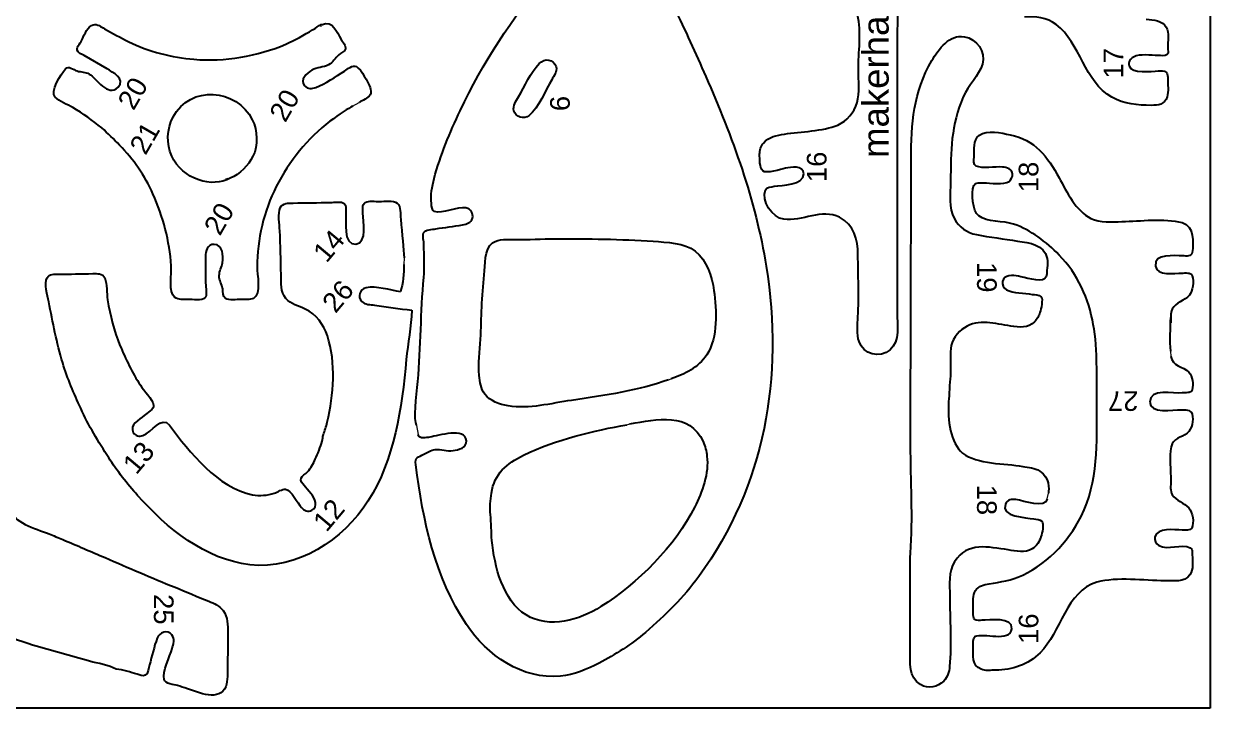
# Model space of a CAD drawing. Header units: millimetres. Extents: x 0 to 310, y 0 to 225.
# Drawn here: x 128.6 to 310, y 0 to 104.6 of the extents above; entities that cross this region are included whole.
import ezdxf
from ezdxf.enums import TextEntityAlignment as Align

# ---------------------------------------------------------------- set-up
doc = ezdxf.new("R2010")
doc.units = ezdxf.units.MM
doc.layers.add('Cut', color=7, linetype='Continuous', true_color=0xffffff)
doc.layers.add('Stege', color=5, linetype='Continuous', lineweight=15, true_color=0x0000ff)
doc.layers.add('Text', color=1, linetype='Continuous', lineweight=25, true_color=0xff0000)
doc.styles.add('textstyle14', font='')
doc.styles.add('textstyle16', font='')
doc.styles.add('textstyle20', font='')
doc.styles.add('textstyle22', font='')
doc.styles.add('textstyle24', font='')
doc.styles.add('textstyle25', font='')
doc.styles.add('textstyle29', font='')
doc.styles.add('textstyle31', font='')
doc.styles.add('textstyle33', font='')
doc.styles.add('textstyle35', font='')
doc.styles.add('textstyle37', font='')
doc.styles.add('textstyle38', font='')
doc.styles.add('textstyle40', font='')
doc.styles.add('textstyle41', font='')
doc.styles.add('textstyle42', font='')
doc.styles.add('textstyle43', font='')
doc.styles.add('textstyle44', font='')
doc.styles.add('textstyle53', font='')
doc.styles.get('textstyle14').set_extended_font_data('Arial')
doc.styles.get('textstyle16').set_extended_font_data('Arial')
doc.styles.get('textstyle20').set_extended_font_data('Arial')
doc.styles.get('textstyle22').set_extended_font_data('Arial')
doc.styles.get('textstyle24').set_extended_font_data('Arial')
doc.styles.get('textstyle25').set_extended_font_data('Arial')
doc.styles.get('textstyle29').set_extended_font_data('Arial')
doc.styles.get('textstyle31').set_extended_font_data('Arial')
doc.styles.get('textstyle33').set_extended_font_data('Arial')
doc.styles.get('textstyle35').set_extended_font_data('Arial')
doc.styles.get('textstyle37').set_extended_font_data('Arial')
doc.styles.get('textstyle38').set_extended_font_data('Arial')
doc.styles.get('textstyle40').set_extended_font_data('Arial')
doc.styles.get('textstyle41').set_extended_font_data('Arial')
doc.styles.get('textstyle42').set_extended_font_data('Arial')
doc.styles.get('textstyle43').set_extended_font_data('Arial')
doc.styles.get('textstyle44').set_extended_font_data('Arial')
doc.styles.get('textstyle53').set_extended_font_data('Arial')

msp = doc.modelspace()

# ---------------------------------------------------------------- linework, layer by layer
at = {"layer": 'Cut'}
for p, q in [((310, 225), (310, 0)), ((310, 0), (0, 0))]:
    msp.add_line(p, q, dxfattribs=at)
for points in [[(174.12, 104.51), (174.11, 104.22), (173.93, 104.17)], [(141.36, 97.66), (137.84, 99.69)], [(159.53, 80.8), (159.88, 80.9)], [(262.12, 75.83), (262.12, 60.47)], [(151.11, 64.13), (151.13, 64.43)], [(292.68, 46.38), (292.68, 50.71)]]:
    msp.add_lwpolyline(points, dxfattribs=at)
for points in [[(262.25, 138.06), (262.22, 117.31), (262.12, 96.58), (262.12, 75.83)], [(195.34, 91.27), (198.76, 98.51), (203.28, 105.41), (208.47, 111.62)], [(228.03, 107.02), (229.75, 103.59), (231.33, 100.03), (232.88, 96.52)], [(256.21, 97.49), (256.21, 100.13), (256.7, 103.32), (256.08, 105.89)], [(286.43, 104.44), (284.96, 105.56), (283.36, 105.61), (281.58, 105.61)], [(300.22, 105.25), (301.35, 105.1), (302.61, 105.08), (303.27, 104.04)], [(137.61, 102.25), (137.9, 102.92), (138.46, 104.23), (139.25, 104.41)], [(139.25, 104.41), (139.87, 104.55), (140.45, 104.09), (140.97, 103.8)], [(140.97, 103.8), (142.19, 103.09), (143.43, 102.46), (144.67, 101.81)], [(168.69, 101.43), (170.12, 102.04), (171.45, 102.85), (172.79, 103.62)], [(172.79, 103.62), (173.37, 103.95), (173.66, 104.18), (174.12, 104.51)], [(174.24, 104.45), (175.89, 105.09), (176.44, 103.37), (177.16, 102.15)], [(294.97, 93.32), (290.76, 95.66), (290.16, 101.62), (286.43, 104.44)], [(303.27, 104.04), (303.79, 103.22), (303.46, 101.83), (303.5, 100.88)], [(136.81, 100.53), (136.73, 101.07), (137.39, 101.75), (137.61, 102.25)], [(144.67, 101.81), (147.65, 100.27), (151.36, 99.43), (154.64, 99.13)], [(177.16, 102.15), (177.39, 101.76), (177.89, 101.19), (177.79, 100.71)], [(267.45, 98.92), (268.49, 100.69), (270.12, 102.97), (272.41, 102.58)], [(272.41, 102.58), (274.33, 102.26), (275.71, 100.25), (275.16, 98.39)], [(137.84, 99.69), (137.51, 99.88), (136.87, 100.13), (136.81, 100.53)], [(154.64, 99.13), (159.32, 98.7), (164.37, 99.62), (168.69, 101.43)], [(176.78, 99.8), (176.16, 99.24), (175.97, 98.66), (175.21, 98.28)], [(177.79, 100.71), (177.71, 100.28), (177.07, 100.07), (176.78, 99.8)], [(302.05, 99.7), (300.89, 99.7), (299.29, 100.01), (298.25, 99.46)], [(303.41, 99.84), (303.11, 99.58), (302.44, 99.7), (302.05, 99.7)], [(303.5, 100.88), (303.52, 100.57), (303.68, 100.07), (303.41, 99.84)], [(135.03, 97.67), (135.48, 98.22), (136.18, 97.52), (136.78, 97.34)], [(175.21, 98.28), (174.39, 97.87), (173.47, 97.93), (172.68, 97.46)], [(177.65, 97.32), (178.12, 97.61), (178.9, 98.31), (179.47, 98.01)], [(179.47, 98.01), (180.26, 97.59), (181.22, 95.63), (181.56, 94.82)], [(204.24, 93.37), (205.21, 94.98), (206.12, 97.12), (207.42, 98.48)], [(207.42, 98.48), (208.23, 99.33), (209.64, 99.22), (210.01, 97.96)], [(210.01, 97.96), (210.21, 97.25), (209.68, 96.58), (209.34, 96)], [(264.27, 83.82), (264.27, 89.33), (264.6, 94.06), (267.45, 98.92)], [(275.16, 98.39), (274.61, 96.56), (273.03, 95.18), (272.25, 93.41)], [(298.25, 99.46), (297.74, 99.19), (297.42, 98.7), (297.6, 98.13)], [(297.6, 98.13), (298.02, 96.82), (300.94, 97.34), (302.05, 97.34)], [(133.42, 93.35), (132.56, 94.2), (134.34, 96.85), (135.03, 97.67)], [(136.78, 97.34), (137.41, 97.15), (138.05, 97.21), (138.64, 96.87)], [(138.64, 96.87), (139.7, 96.26), (141.52, 93.25), (143.04, 94.87)], [(143.04, 94.87), (144.22, 96.12), (142.25, 97.14), (141.36, 97.66)], [(172.68, 97.46), (171.87, 96.98), (170.79, 96.07), (171.56, 95.08)], [(173.3, 94.83), (174.79, 95.41), (176.3, 96.47), (177.65, 97.32)], [(232.88, 96.52), (236.95, 87.31), (240.51, 77.54), (242.12, 67.51)], [(256.01, 92.5), (256.47, 94.04), (256.21, 95.9), (256.21, 97.49)], [(302.05, 97.34), (302.47, 97.34), (302.99, 97.43), (303.29, 97.13)], [(303.29, 97.13), (303.53, 96.88), (303.5, 96.48), (303.5, 96.16)], [(303.5, 96.16), (303.5, 95.36), (303.65, 94.16), (303.41, 93.4)], [(151.46, 90.31), (154.06, 95.26), (161.21, 94.66), (163.56, 89.89)], [(171.56, 95.08), (171.99, 94.54), (172.71, 94.6), (173.3, 94.83)], [(181.56, 94.82), (181.71, 94.46), (181.79, 94.04), (181.58, 93.69)], [(209.34, 96), (208.41, 94.4), (207.31, 91.74), (205.91, 90.56)], [(136.13, 91.74), (135.3, 92.21), (134.09, 92.69), (133.42, 93.35)], [(181.58, 93.69), (181.24, 93.15), (180.44, 92.86), (179.89, 92.54)], [(203.55, 91.27), (203.36, 92.02), (203.87, 92.76), (204.24, 93.37)], [(253.06, 89.08), (254.52, 89.7), (255.56, 91.02), (256.01, 92.5)], [(272.25, 93.41), (270.34, 89.07), (270.33, 85.06), (270.31, 80.41)], [(301, 92.09), (298.93, 92.09), (296.77, 92.31), (294.97, 93.32)], [(303.41, 93.4), (303.04, 92.2), (302.07, 92.09), (301, 92.09)], [(140.55, 88.63), (139.17, 89.8), (137.7, 90.83), (136.13, 91.74)], [(178.9, 91.96), (178.33, 91.67), (176.83, 90.72), (175.43, 89.66)], [(191.36, 80.9), (192.29, 84.44), (193.78, 87.97), (195.34, 91.27)], [(205.91, 90.56), (205.11, 89.88), (203.8, 90.26), (203.55, 91.27)], [(151.25, 84.33), (150.41, 86.29), (150.48, 88.43), (151.46, 90.31)], [(163.56, 89.89), (164.36, 88.27), (164.49, 85.92), (163.67, 84.32)], [(175.43, 89.66), (172, 87.08), (169.22, 83.52), (167.23, 79.69)], [(244.92, 87.7), (247.41, 88.1), (250.79, 88.12), (253.06, 89.08)], [(143.28, 86), (142.41, 86.9), (141.49, 87.83), (140.55, 88.63)], [(241.71, 86.33), (242.52, 87.33), (243.72, 87.51), (244.92, 87.7)], [(273.89, 84.19), (273.97, 85.34), (273.67, 86.76), (274.7, 87.52)], [(274.7, 87.52), (275.91, 88.4), (278.04, 87.87), (279.42, 87.6)], [(279.42, 87.6), (283.11, 86.88), (285.18, 84.18), (286.89, 81.04)], [(148.38, 78.57), (147.17, 81.33), (145.36, 83.86), (143.28, 86)], [(241.12, 84.63), (241.13, 85.28), (241.31, 85.82), (241.71, 86.33)], [(155.37, 80.7), (153.62, 81.33), (151.99, 82.62), (151.25, 84.33)], [(163.67, 84.32), (162.14, 81.35), (158.73, 79.49), (155.37, 80.7)], [(241.59, 82.08), (241.11, 82.52), (241.11, 83.98), (241.12, 84.63)], [(264.19, 40.24), (264.19, 54.74), (264.27, 69.3), (264.27, 83.82)], [(274.21, 82.82), (273.76, 83.04), (273.85, 83.76), (273.89, 84.19)], [(245.06, 82.47), (244.34, 82.34), (242.12, 81.6), (241.59, 82.08)], [(247.86, 81.61), (247.81, 83.02), (245.93, 82.63), (245.06, 82.47)], [(278.24, 82.67), (277.14, 82.73), (275.16, 82.36), (274.21, 82.82)], [(279.77, 81.56), (279.71, 82.38), (278.92, 82.63), (278.24, 82.67)], [(190.94, 77.09), (190.77, 78.34), (191.05, 79.71), (191.36, 80.9)], [(243.35, 79.72), (244.49, 79.94), (247.91, 79.92), (247.86, 81.61)], [(270.31, 80.41), (270.3, 78.56), (269.94, 76.41), (270.88, 74.76)], [(274.6, 75.22), (273.68, 75.97), (273.38, 78.7), (273.87, 79.84)], [(273.87, 79.84), (274.1, 80.37), (274.87, 80.25), (275.35, 80.25)], [(275.35, 80.25), (276.37, 80.25), (278.41, 79.85), (279.25, 80.48)], [(279.25, 80.48), (279.57, 80.72), (279.8, 81.15), (279.77, 81.56)], [(286.89, 81.04), (288.07, 78.87), (289.46, 75.93), (291.76, 74.82)], [(151.18, 67.59), (150.93, 71.33), (149.9, 75.13), (148.38, 78.57)], [(167.23, 79.69), (165.34, 76.06), (164.29, 71.5), (164.3, 67.44)], [(244.79, 74.69), (243.04, 74.93), (241.31, 77.47), (242, 79.2)], [(242, 79.2), (242.15, 79.59), (242.95, 79.64), (243.35, 79.72)], [(167.77, 72.92), (167.72, 73.96), (167.44, 75.5), (167.85, 76.46)], [(167.85, 76.46), (168.15, 77.16), (169.13, 77.16), (169.8, 77.17)], [(169.8, 77.17), (171.71, 77.19), (173.62, 77.22), (175.53, 77.25)], [(175.53, 77.25), (176.09, 77.26), (177.16, 77.49), (177.62, 77.09)], [(177.62, 77.09), (177.95, 76.81), (177.86, 76.15), (177.87, 75.76)], [(180.48, 75.63), (180.47, 76.11), (180.3, 76.96), (180.81, 77.23)], [(180.81, 77.23), (181.42, 77.56), (182.35, 77.41), (183.02, 77.4)], [(183.02, 77.4), (183.78, 77.39), (185.11, 77.67), (185.72, 77.15)], [(185.72, 77.15), (186.31, 76.65), (186.2, 75.42), (186.26, 74.72)], [(191.41, 75.87), (191, 76.03), (191, 76.7), (190.94, 77.09)], [(196.23, 76.42), (194.91, 76.69), (192.58, 75.42), (191.41, 75.87)], [(197.21, 74.86), (197.41, 75.53), (196.95, 76.27), (196.23, 76.42)], [(253.33, 74.99), (250.62, 76.35), (247.58, 74.31), (244.79, 74.69)], [(177.87, 75.76), (177.91, 74.51), (177.37, 70.69), (179.41, 70.91)], [(179.41, 70.91), (181.19, 71.09), (180.51, 74.4), (180.48, 75.63)], [(186.26, 74.72), (186.45, 72.43), (186.69, 70.09), (186.78, 68.81)], [(195.71, 73.84), (196.36, 73.96), (197, 74.14), (197.21, 74.86)], [(256.14, 69.27), (256.11, 71.59), (255.59, 73.86), (253.33, 74.99)], [(270.88, 74.76), (271.6, 73.49), (272.82, 72.63), (274.25, 72.35)], [(279.94, 73.95), (278.41, 74.47), (275.82, 74.23), (274.6, 75.22)], [(291.76, 74.82), (293.16, 74.14), (294.95, 74.3), (296.49, 74.34)], [(296.49, 74.34), (299.29, 74.41), (302.96, 74.88), (305.68, 74.17)], [(167.96, 66.25), (167.92, 68.48), (167.88, 70.7), (167.77, 72.92)], [(189.8, 70.79), (189.8, 71.34), (189.53, 72.09), (189.75, 72.6)], [(189.75, 72.6), (189.98, 73.13), (191.12, 73.14), (191.64, 73.23)], [(191.64, 73.23), (192.99, 73.45), (194.36, 73.6), (195.71, 73.84)], [(286.9, 69.22), (284.94, 71.21), (282.58, 73.06), (279.94, 73.95)], [(305.68, 74.17), (307.56, 73.67), (307.48, 71.1), (307.23, 69.62)], [(157.74, 70.85), (156.68, 70.88), (156.41, 69.84), (156.41, 68.96)], [(159.02, 68.06), (159.17, 69.12), (159.07, 70.82), (157.74, 70.85)], [(189.78, 65.8), (189.93, 67.46), (189.81, 69.13), (189.8, 70.79)], [(199.02, 66.2), (199.2, 67.66), (198.96, 70.17), (200.3, 71.09)], [(200.3, 71.09), (201.26, 71.75), (202.59, 71.58), (203.71, 71.58)], [(203.71, 71.58), (205.77, 71.58), (207.82, 71.71), (209.88, 71.71)], [(209.88, 71.71), (214.85, 71.71), (219.89, 71.67), (224.85, 71.33)], [(224.85, 71.33), (226.9, 71.18), (229.61, 71.13), (231.28, 69.82)], [(274.25, 72.35), (276.31, 71.94), (278.47, 71.7), (280.55, 71.36)], [(280.55, 71.36), (282.37, 71.06), (284.57, 70.89), (285.07, 68.72)], [(156.41, 68.96), (156.42, 67.49), (156.38, 66.02), (156.45, 64.54)], [(231.28, 69.82), (232.99, 68.48), (233.87, 65.92), (234.13, 63.83)], [(256.14, 59.81), (256.31, 62.95), (256.17, 66.12), (256.14, 69.27)], [(292.12, 58.59), (291.44, 62.51), (289.74, 66.35), (286.9, 69.22)], [(305.81, 69.09), (304.58, 69.09), (301.3, 69.55), (301.64, 67.52)], [(307.23, 69.62), (307.11, 68.93), (306.38, 69.09), (305.81, 69.09)], [(151.69, 62.77), (150.72, 63.5), (151.25, 66.44), (151.18, 67.59)], [(158.51, 66.08), (158.51, 66.8), (158.91, 67.36), (159.02, 68.06)], [(164.3, 67.44), (164.3, 66.31), (164.94, 63.18), (163.76, 62.61)], [(186.74, 67.8), (186.77, 66.5), (186.59, 64.78), (186.2, 63.63)], [(242.12, 67.51), (244.83, 50.63), (241.95, 34.08), (231.82, 20.12)], [(285.07, 67.28), (285, 66.81), (285.07, 65.89), (284.67, 65.58)], [(285.07, 68.72), (285.18, 68.25), (285.13, 67.76), (285.07, 67.28)], [(301.64, 67.52), (301.88, 66.01), (304.53, 66.47), (305.68, 66.47)], [(132.46, 62.07), (132.28, 63.02), (131.7, 64.89), (132.19, 65.76)], [(132.19, 65.76), (132.53, 66.36), (133.35, 66.29), (133.95, 66.3)], [(133.95, 66.3), (135.69, 66.32), (137.43, 66.35), (139.17, 66.39)], [(139.17, 66.39), (139.83, 66.41), (140.72, 66.43), (141.01, 65.73)], [(141.01, 65.73), (141.43, 64.76), (141.28, 63.42), (141.45, 62.37)], [(159.04, 64.08), (158.88, 64.76), (158.5, 65.34), (158.51, 66.08)], [(168.71, 62.59), (167.84, 63.63), (167.99, 64.96), (167.96, 66.25)], [(188.86, 49.92), (189.36, 55.19), (189.27, 60.53), (189.78, 65.8)], [(198.46, 56.35), (198.6, 59.65), (198.63, 62.91), (199.02, 66.2)], [(280.68, 65.98), (279.79, 66.12), (278.52, 66.32), (278.24, 65.18)], [(284.67, 65.58), (283.96, 65.03), (281.53, 65.84), (280.68, 65.98)], [(305.68, 66.47), (306.17, 66.47), (307.02, 66.62), (307.23, 66.05)], [(307.23, 66.05), (307.52, 65.24), (307.35, 63.7), (306.81, 63.08)], [(156.45, 64.54), (156.48, 64.03), (156.69, 63.09), (156.33, 62.67)], [(159.47, 62.58), (159.01, 62.88), (159.14, 63.61), (159.04, 64.08)], [(180.96, 64.24), (180, 64.04), (179.58, 62.82), (180.31, 62.11)], [(186.2, 63.63), (184.67, 63.85), (182.48, 64.55), (180.96, 64.24)], [(234.13, 63.83), (234.53, 60.73), (234.78, 56.7), (233.03, 53.99)], [(278.24, 65.18), (278.12, 64.67), (278.4, 64.18), (278.85, 63.93)], [(278.85, 63.93), (279.89, 63.36), (281.6, 63.42), (282.78, 63.22)], [(134.58, 52.76), (133.67, 55.82), (133.06, 58.94), (132.46, 62.07)], [(141.45, 62.37), (141.84, 60.03), (142.42, 57.62), (143.34, 55.43)], [(153.78, 62.45), (153.06, 62.43), (152.28, 62.32), (151.69, 62.77)], [(156.33, 62.67), (155.91, 62.16), (154.4, 62.46), (153.78, 62.45)], [(161.81, 62.45), (161.19, 62.44), (160, 62.24), (159.47, 62.58)], [(163.76, 62.61), (163.21, 62.34), (162.41, 62.45), (161.81, 62.45)], [(171.64, 60.98), (170.66, 61.46), (169.45, 61.72), (168.71, 62.59)], [(180.31, 62.11), (180.8, 61.64), (181.59, 61.65), (182.25, 61.57)], [(282.78, 63.22), (283.19, 63.15), (283.84, 63.16), (284.14, 62.85)], [(284.14, 62.85), (284.49, 62.49), (284.11, 60.95), (283.97, 60.45)], [(306.81, 63.08), (306.07, 62.24), (304.71, 61.98), (304.19, 60.95)], [(175.05, 56.87), (174.45, 58.68), (173.38, 60.13), (171.64, 60.98)], [(182.25, 61.57), (184.14, 61.34), (186.04, 61.01), (187.94, 60.8)], [(187.94, 60.8), (187.83, 58.28), (187.35, 55.77), (187.11, 53.27)], [(262.12, 60.47), (262.12, 58.63), (262.59, 56.07), (261.07, 54.74)], [(283.97, 60.45), (283.82, 59.91), (283.53, 59.44), (283.13, 59.02)], [(304.19, 60.95), (303.86, 60.31), (303.97, 59.57), (303.97, 58.85)], [(256.31, 56.01), (255.95, 57.12), (256.07, 58.64), (256.14, 59.81)], [(272.41, 58.13), (271.35, 57.45), (270.48, 56.2), (270.33, 54.94)], [(279.5, 58.37), (277.09, 58.71), (274.61, 59.55), (272.41, 58.13)], [(283.13, 59.02), (282.18, 58.01), (280.76, 58.19), (279.5, 58.37)], [(292.6, 52.54), (292.71, 54.22), (292.42, 56.87), (292.12, 58.59)], [(303.9, 59.67), (303.9, 58.06), (303.71, 56.12), (303.92, 54.55)], [(175.02, 43.71), (176.01, 47.88), (176.41, 52.75), (175.05, 56.87)], [(198.26, 50.84), (198.02, 52.62), (198.38, 54.56), (198.46, 56.35)], [(143.34, 55.43), (144.22, 53.32), (145.22, 51.26), (146.46, 49.34)], [(261.07, 54.74), (259.48, 53.35), (256.94, 54.1), (256.31, 56.01)], [(270.33, 54.94), (270.16, 53.55), (270.4, 52.12), (270.27, 50.74)], [(137.33, 45.82), (136.31, 48.1), (135.31, 50.34), (134.58, 52.76)], [(187.11, 53.27), (186.41, 45.86), (185.34, 38.01), (181.24, 31.63)], [(233.03, 53.99), (231.77, 52.03), (229.7, 51.07), (227.61, 50.3)], [(303.99, 53.73), (304.18, 52.3), (305.84, 52.21), (306.7, 51.34)], [(199.11, 47.96), (198.44, 48.82), (198.39, 49.8), (198.26, 50.84)], [(292.68, 50.71), (292.68, 51.36), (292.71, 52.04), (292.6, 52.54)], [(306.7, 51.34), (307.32, 50.73), (307.46, 49.49), (307.21, 48.63)], [(146.46, 49.34), (147.04, 48.43), (148.25, 47.32), (148.47, 46.29)], [(188.66, 43.21), (188.24, 44.03), (188.63, 47.54), (188.86, 49.92)], [(227.17, 50.18), (222.87, 48.58), (217.36, 47.73), (212.38, 47.03)], [(270.27, 50.74), (270.16, 49.63), (270.1, 47.84), (270.01, 46.84)], [(202.66, 46.19), (201.36, 46.4), (199.95, 46.89), (199.11, 47.96)], [(305.68, 48.16), (304.43, 48.01), (300.7, 48.9), (300.74, 46.77)], [(307.21, 48.63), (307.04, 48.06), (306.15, 48.22), (305.68, 48.16)], [(141.61, 38.26), (140.08, 40.72), (138.52, 43.13), (137.33, 45.82)], [(148.47, 46.29), (148.59, 45.68), (147.47, 45.06), (147.05, 44.72)], [(212.38, 47.03), (209.12, 46.57), (205.97, 45.65), (202.66, 46.19)], [(270.01, 46.84), (269.8, 44.08), (270.29, 40.45), (272.15, 38.97)], [(290.27, 29.31), (292.91, 34.6), (292.68, 40.62), (292.68, 46.38)], [(300.74, 46.77), (300.77, 44.96), (304.34, 45.59), (305.54, 45.59)], [(305.54, 45.59), (306.16, 45.59), (307.01, 45.68), (307.21, 44.93)], [(147.05, 44.72), (146.29, 44.1), (144.73, 43.26), (145.37, 42.12)], [(146.85, 41.64), (148.21, 42.08), (149.7, 44.85), (150.91, 43.22)], [(174.44, 41.79), (174.63, 42.38), (174.85, 43), (175.02, 43.71)], [(221.3, 43.43), (225.35, 44.19), (230.41, 45.29), (232.49, 40.73)], [(307.21, 44.93), (307.47, 43.96), (307.24, 42.65), (306.45, 42.02)], [(145.37, 42.12), (145.67, 41.59), (146.29, 41.46), (146.85, 41.64)], [(150.91, 43.22), (153.96, 39.14), (158.32, 33.61), (163.6, 32.61)], [(174.22, 40.78), (174.31, 41.12), (174.33, 41.44), (174.44, 41.79)], [(190.72, 41.42), (190.1, 41.33), (189.14, 41.04), (188.92, 41.79)], [(196.29, 40.86), (196.15, 43), (191.97, 41.6), (190.72, 41.42)], [(205.03, 38.66), (210, 41.1), (215.89, 42.42), (220.81, 43.31)], [(306.45, 42.02), (305.57, 41.32), (304.26, 41.23), (304.01, 39.95)], [(173.2, 38.04), (173.57, 38.83), (174, 39.96), (174.22, 40.78)], [(194.26, 39.36), (195.1, 39.49), (196.37, 39.76), (196.29, 40.86)], [(232.49, 40.73), (232.81, 40.02), (232.96, 39.27), (233.06, 38.5)], [(264.18, 23.7), (264.58, 29.07), (264.19, 34.79), (264.19, 40.24)], [(304.01, 39.95), (303.71, 38.38), (303.97, 36.31), (303.97, 34.7)], [(146.04, 32.5), (144.46, 34.27), (142.85, 36.29), (141.61, 38.26)], [(188.54, 37.18), (188.38, 38.43), (188.9, 38.31), (189.8, 38.8)], [(189.8, 38.8), (190.35, 39.1), (190.86, 39.42), (191.5, 39.51)], [(191.5, 39.51), (192.43, 39.63), (193.31, 39.21), (194.26, 39.36)], [(200.13, 32.85), (200.56, 35.83), (202.44, 37.39), (205.03, 38.66)], [(233.06, 38.5), (233.41, 35.94), (232.32, 32.98), (231.2, 30.75)], [(272.15, 38.97), (274.35, 37.22), (278.62, 37.44), (281.34, 36.93)], [(172.01, 36.12), (172.48, 36.65), (172.9, 37.39), (173.2, 38.04)], [(196.32, 12.77), (191.47, 20), (189.66, 28.66), (188.54, 37.18)], [(281.34, 36.93), (282.24, 36.76), (283.19, 36.76), (283.96, 36.21)], [(171.48, 34.03), (171.26, 34.32), (170.85, 34.74), (171.01, 35.12)], [(171.01, 35.12), (171.18, 35.54), (171.71, 35.78), (172.01, 36.12)], [(283.96, 36.21), (285.42, 35.19), (285.39, 33.55), (285.25, 32.83)], [(303.97, 34.7), (303.97, 34.02), (303.82, 33.19), (304.2, 32.6)], [(163.6, 32.61), (164.68, 32.4), (165.89, 32.51), (166.93, 32.84)], [(166.93, 32.84), (167.42, 32.99), (168.13, 33.54), (168.65, 33.45)], [(168.65, 33.45), (169.55, 33.29), (170.47, 31.35), (171.07, 30.68)], [(173.23, 31.45), (173.1, 32.37), (172.05, 33.29), (171.48, 34.03)], [(199.96, 29.57), (199.84, 30.59), (199.99, 31.83), (200.13, 32.85)], [(163.19, 21.91), (156.34, 22.72), (150.52, 27.49), (146.04, 32.5)], [(181.24, 31.63), (177.46, 25.74), (170.42, 21.06), (163.19, 21.91)], [(172.69, 30.24), (173.17, 30.46), (173.3, 30.96), (173.23, 31.45)], [(278.68, 31.18), (277.91, 29.23), (281.88, 29.14), (283.04, 28.92)], [(280.29, 31.87), (279.63, 31.97), (278.95, 31.87), (278.68, 31.18)], [(285.09, 31.97), (284.79, 30.44), (281.49, 31.69), (280.29, 31.87)], [(304.2, 32.6), (304.75, 31.73), (306.01, 31.36), (306.7, 30.61)], [(126.47, 30.76), (126.89, 28.23), (130.42, 27.47), (132.49, 26.64)], [(171.07, 30.68), (171.49, 30.21), (172.07, 29.94), (172.69, 30.24)], [(200.19, 25.63), (200.07, 26.91), (200.11, 28.32), (199.96, 29.57)], [(231.2, 30.75), (228.21, 24.77), (222.47, 19.04), (216.84, 15.52)], [(280.6, 20.02), (284.7, 21.67), (288.28, 25.34), (290.27, 29.31)], [(306.7, 30.61), (307.31, 29.96), (307.59, 28.36), (307.17, 27.52)], [(283.04, 28.92), (283.41, 28.85), (284, 28.86), (284.26, 28.57)], [(284.26, 28.57), (284.64, 28.17), (284.27, 26.71), (284.12, 26.19)], [(305.68, 27.21), (304.49, 27.21), (301.91, 27.69), (301.53, 26.16)], [(307.17, 27.52), (306.97, 27.1), (306.11, 27.21), (305.68, 27.21)], [(132.49, 26.64), (133.2, 26.35), (133.91, 26.06), (134.6, 25.76)], [(134.6, 25.76), (136.75, 24.85), (138.92, 23.93), (141.07, 23.01)], [(205.42, 14.25), (201.87, 16.4), (200.56, 21.76), (200.19, 25.63)], [(279.1, 24.19), (276.1, 24.63), (272.84, 25.46), (270.91, 22.38)], [(284.12, 26.19), (283.91, 25.46), (283.45, 24.77), (282.78, 24.35)], [(301.53, 26.16), (301.41, 25.64), (301.68, 25.14), (302.14, 24.86)], [(264.14, 18.31), (264.14, 20.1), (264.05, 21.96), (264.18, 23.7)], [(282.78, 24.35), (281.67, 23.66), (280.33, 24.01), (279.1, 24.19)], [(302.14, 24.86), (303.49, 24.04), (305.6, 25.23), (306.95, 24.52)], [(306.95, 24.52), (307.33, 24.32), (307.25, 23.77), (307.25, 23.41)], [(141.07, 23.01), (144.62, 21.48), (148.16, 19.92), (151.76, 18.48)], [(270.91, 22.38), (269.94, 20.84), (270.18, 18.89), (270.18, 17.13)], [(307.25, 23.41), (307.25, 22.43), (307.47, 21.23), (306.9, 20.39)], [(231.82, 20.12), (229.47, 16.88), (226.65, 14.21), (223.67, 11.59)], [(275.61, 18.9), (277.22, 19.22), (279.07, 19.4), (280.6, 20.02)], [(303.05, 19.47), (299.83, 19.47), (295.78, 20.11), (292.68, 19.24)], [(306.9, 20.39), (306.07, 19.18), (304.36, 19.47), (303.05, 19.47)], [(151.76, 18.48), (153.49, 17.79), (155.18, 17.04), (156.9, 16.35)], [(264.14, 8.86), (264.14, 12.03), (264.14, 15.17), (264.14, 18.31)], [(273.85, 17.37), (274.08, 18.26), (274.76, 18.73), (275.61, 18.9)], [(292.68, 19.24), (288.02, 17.93), (287.12, 11.59), (283.99, 8.46)], [(156.9, 16.35), (157.75, 16.01), (158.53, 15.64), (159.1, 14.92)], [(270.18, 17.13), (270.18, 13.59), (270.5, 9.89), (270.15, 6.37)], [(273.77, 14.48), (273.77, 15.31), (273.64, 16.57), (273.85, 17.37)], [(159.1, 14.92), (159.87, 13.94), (159.81, 12.68), (159.81, 11.49)], [(216.84, 15.52), (213.58, 13.47), (209.01, 12.08), (205.42, 14.25)], [(210.67, 4.91), (204.83, 4.33), (199.46, 8.08), (196.32, 12.77)], [(273.98, 13.56), (273.73, 13.77), (273.78, 14.19), (273.77, 14.48)], [(275.09, 13.43), (274.72, 13.43), (274.27, 13.34), (273.98, 13.56)], [(279.66, 12.12), (279.89, 14), (276.19, 13.43), (275.09, 13.43)], [(129.98, 9.64), (128.09, 10.18), (125.62, 11.36), (123.65, 11.3)], [(151.28, 11.2), (150.58, 12.04), (149.38, 11.62), (149.02, 10.7)], [(151.31, 9.11), (151.5, 9.81), (151.79, 10.58), (151.28, 11.2)], [(159.81, 11.49), (159.81, 9.42), (159.81, 7.35), (159.76, 5.29)], [(223.67, 11.59), (221.55, 9.73), (219.02, 8.22), (216.58, 6.9)], [(273.77, 9.36), (273.79, 9.81), (273.65, 10.78), (274.08, 10.99)], [(274.08, 10.99), (275.29, 11.58), (279.41, 10.02), (279.66, 12.12)], [(138.69, 7.19), (135.79, 8), (132.88, 8.81), (129.98, 9.64)], [(149.02, 10.7), (148.54, 9.45), (148.23, 7.92), (147.85, 6.61)], [(150.09, 4.38), (149.8, 5.63), (150.96, 7.88), (151.31, 9.11)], [(274.96, 5.95), (273.57, 6.51), (273.74, 8.13), (273.77, 9.36)], [(265.71, 3.61), (263.82, 4.69), (264.14, 6.98), (264.14, 8.86)], [(283.99, 8.46), (282.19, 6.66), (279.69, 5.85), (277.19, 5.82)], [(142.78, 5.95), (141.59, 6.64), (140.02, 6.82), (138.69, 7.19)], [(145.95, 5.19), (144.96, 5.49), (143.79, 5.93), (142.78, 5.95)], [(147.85, 6.61), (147.73, 6.16), (147.64, 5.29), (147.21, 5.03)], [(216.58, 6.9), (214.8, 5.94), (212.71, 5.11), (210.67, 4.91)], [(270.15, 6.37), (270.07, 5.51), (269.87, 4.77), (269.25, 4.14)], [(277.19, 5.82), (276.48, 5.81), (275.61, 5.68), (274.96, 5.95)], [(147.21, 5.03), (146.85, 4.81), (146.32, 5.08), (145.95, 5.19)], [(152.15, 3.46), (151.6, 3.6), (150.24, 3.74), (150.09, 4.38)], [(159.76, 5.29), (159.73, 4.18), (159.76, 3.03), (158.75, 2.35)], [(269.25, 4.14), (268.31, 3.19), (266.91, 2.92), (265.71, 3.61)], [(158.75, 2.35), (157.2, 1.29), (153.81, 3.02), (152.15, 3.46)]]:
    msp.add_open_spline(points, degree=3, dxfattribs=at)
at = {"layer": 'Stege'}
for p, q in [((178.9, 91.96), (179.89, 92.54)), ((186.78, 68.81), (186.74, 67.8)), ((303.92, 54.55), (303.99, 53.73)), ((227.17, 50.18), (227.61, 50.3)), ((188.66, 43.21), (188.92, 41.79)), ((220.81, 43.31), (221.3, 43.43)), ((285.09, 31.97), (285.25, 32.83))]:
    msp.add_line(p, q, dxfattribs=at)

# ---------------------------------------------------------------- texts
at = {"layer": 'Text', "lineweight": 60}
for s, height, rotation, style, p in [('makerhafen.de', 4, 90, 'textstyle20', (258.84, 102.69)), ('17', 3, 90, 'textstyle44', (295.2, 98.52)), ('20', 3, 60, 'textstyle37', (145.28, 93.94)), ('20', 3, 60, 'textstyle35', (168.47, 92.1)), ('9', 3, 270, 'textstyle38', (210.59, 92.38)), ('21', 3, 60, 'textstyle14', (147.11, 87.11)), ('16', 3, 90, 'textstyle42', (249.84, 82.69)), ('18', 3, 90, 'textstyle24', (282.22, 81.15)), ('20', 3, 60, 'textstyle31', (158.47, 74.78)), ('14', 3, 50, 'textstyle43', (175.26, 70.64)), ('19', 3, 270, 'textstyle33', (275.85, 65.83)), ('26', 3, 50, 'textstyle16', (176.64, 62.95)), ('27', 3, 180, 'textstyle22', (296.69, 46.92)), ('13', 3, 50, 'textstyle40', (146.18, 38.29)), ('18', 3, 270, 'textstyle29', (275.85, 31.83)), ('12', 3, 50, 'textstyle41', (175.25, 29.52)), ('16', 3, 90, 'textstyle25', (282.22, 12.15))]:
    msp.add_text(s, height=height, rotation=rotation, dxfattribs=dict(at, style=style)).set_placement(p, align=Align.MIDDLE_CENTER)
at = {"layer": 'Text', "style": 'textstyle53'}
msp.add_text('25', height=3, rotation=270, dxfattribs=at).set_placement((150.03, 15.11), align=Align.MIDDLE_CENTER)

doc.saveas('drawing.dxf')
